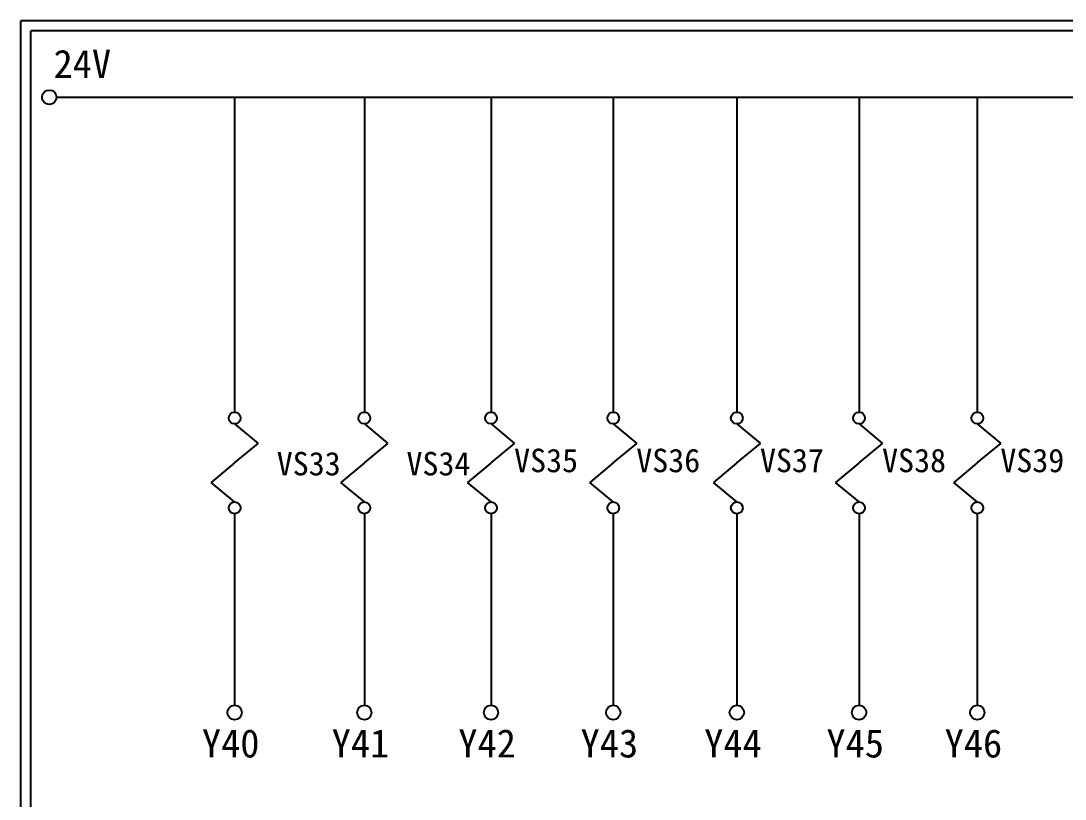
# Model space of a CAD drawing. Extents: x 889 to 1176, y 251 to 455.
# Drawn here: x 889.1 to 1022.4, y 355.8 to 455.2 of the extents above; entities that cross this region are included whole.
import ezdxf

# ---------------------------------------------------------------- set-up
doc = ezdxf.new("R2010")
doc.units = 0
doc.layers.add('圖框層', color=7, linetype='CONTINUOUS')
doc.layers.add('標尺寸層', color=3, linetype='CONTINUOUS')
doc.styles.add('STSL', font='kaiu.ttf')

msp = doc.modelspace()

# ---------------------------------------------------------------- linework, layer by layer
at = {"layer": '圖框層', "color": 7}
for p, q in [((1176.07, 455.16), (889.07, 455.16)), ((889.07, 251.2), (889.07, 455.16)), ((1174.82, 453.91), (890.32, 453.91)), ((890.32, 252.44), (890.32, 453.91))]:
    msp.add_line(p, q, dxfattribs=at)
at = {"layer": '標尺寸層', "color": 7}
for p, q in [((893.61, 445.42), (1171.21, 445.42)), ((916.35, 445.42), (916.35, 405.22)), ((932.91, 445.42), (932.91, 405.22)), ((949.08, 445.42), (949.08, 405.22)), ((964.68, 445.42), (964.68, 405.22)), ((980.46, 445.42), (980.46, 405.22)), ((996.06, 445.42), (996.06, 405.22)), ((1011.15, 445.42), (1011.15, 405.22)), ((916.35, 403.72), (919.35, 401.23)), ((932.91, 403.72), (935.91, 401.23)), ((949.08, 403.72), (952.09, 401.23)), ((964.68, 403.72), (967.68, 401.23)), ((980.46, 403.72), (983.47, 401.23)), ((996.06, 403.72), (999.07, 401.23)), ((1011.15, 403.72), (1014.15, 401.23)), ((916.35, 398.74), (919.35, 401.23)), ((932.91, 398.74), (935.91, 401.23)), ((949.08, 398.74), (952.09, 401.23)), ((964.68, 398.74), (967.68, 401.23)), ((980.46, 398.74), (983.47, 401.23)), ((996.06, 398.74), (999.07, 401.23)), ((1011.15, 398.74), (1014.15, 401.23)), ((916.35, 398.74), (913.34, 396.25)), ((932.91, 398.74), (929.9, 396.25)), ((949.08, 398.74), (946.08, 396.25)), ((964.68, 398.74), (961.68, 396.25)), ((980.46, 398.74), (977.46, 396.25)), ((996.06, 398.74), (993.06, 396.25)), ((1011.15, 398.74), (1008.14, 396.25)), ((916.35, 393.76), (913.34, 396.25)), ((932.91, 393.76), (929.9, 396.25)), ((949.08, 393.76), (946.08, 396.25)), ((964.68, 393.76), (961.68, 396.25)), ((980.46, 393.76), (977.46, 396.25)), ((996.06, 393.76), (993.06, 396.25)), ((1011.15, 393.76), (1008.14, 396.25)), ((916.35, 392.26), (916.35, 367.81)), ((932.91, 392.26), (932.91, 367.81)), ((949.08, 392.26), (949.08, 367.81)), ((964.68, 392.26), (964.68, 367.81)), ((980.46, 392.26), (980.46, 367.81)), ((996.06, 392.26), (996.06, 367.81)), ((1011.15, 392.26), (1011.15, 367.81))]:
    msp.add_line(p, q, dxfattribs=at)
for centre, radius in [((892.69, 445.42), 0.92), ((916.35, 404.47), 0.751), ((932.91, 404.47), 0.751), ((949.08, 404.47), 0.751), ((964.68, 404.47), 0.751), ((980.46, 404.47), 0.751), ((996.06, 404.47), 0.751), ((1011.15, 404.47), 0.751), ((916.35, 393.01), 0.751), ((932.91, 393.01), 0.751), ((949.08, 393.01), 0.751), ((964.68, 393.01), 0.751), ((980.46, 393.01), 0.751), ((996.06, 393.01), 0.751), ((1011.15, 393.01), 0.751), ((916.35, 366.89), 0.92), ((932.91, 366.89), 0.92), ((949.08, 366.89), 0.92), ((964.68, 366.89), 0.92), ((980.46, 366.89), 0.92), ((996.06, 366.89), 0.92), ((1011.15, 366.89), 0.92)]:
    msp.add_circle(centre, radius, dxfattribs=at)

# ---------------------------------------------------------------- texts
at = {"layer": '圖框層', "color": 4, "style": 'STSL'}
for s, height, p in [('24V', 3.6, (893.24, 447.88)), ('VS33', 3, (921.73, 397.15)), ('VS34', 3, (938.29, 397.15)), ('VS35', 3, (952.03, 397.56)), ('VS36', 3, (967.62, 397.56)), ('VS37', 3, (983.41, 397.56)), ('VS38', 3, (999, 397.56)), ('VS39', 3, (1014.09, 397.56)), ('Y40', 3.6, (912.18, 361.15)), ('Y41', 3.6, (928.74, 361.15)), ('Y42', 3.6, (944.91, 361.15)), ('Y43', 3.6, (960.51, 361.15)), ('Y44', 3.6, (976.29, 361.15)), ('Y45', 3.6, (991.89, 361.15)), ('Y46', 3.6, (1006.98, 361.15))]:
    msp.add_text(s, height=height, dxfattribs=at).set_placement(p)

doc.saveas('drawing.dxf')
